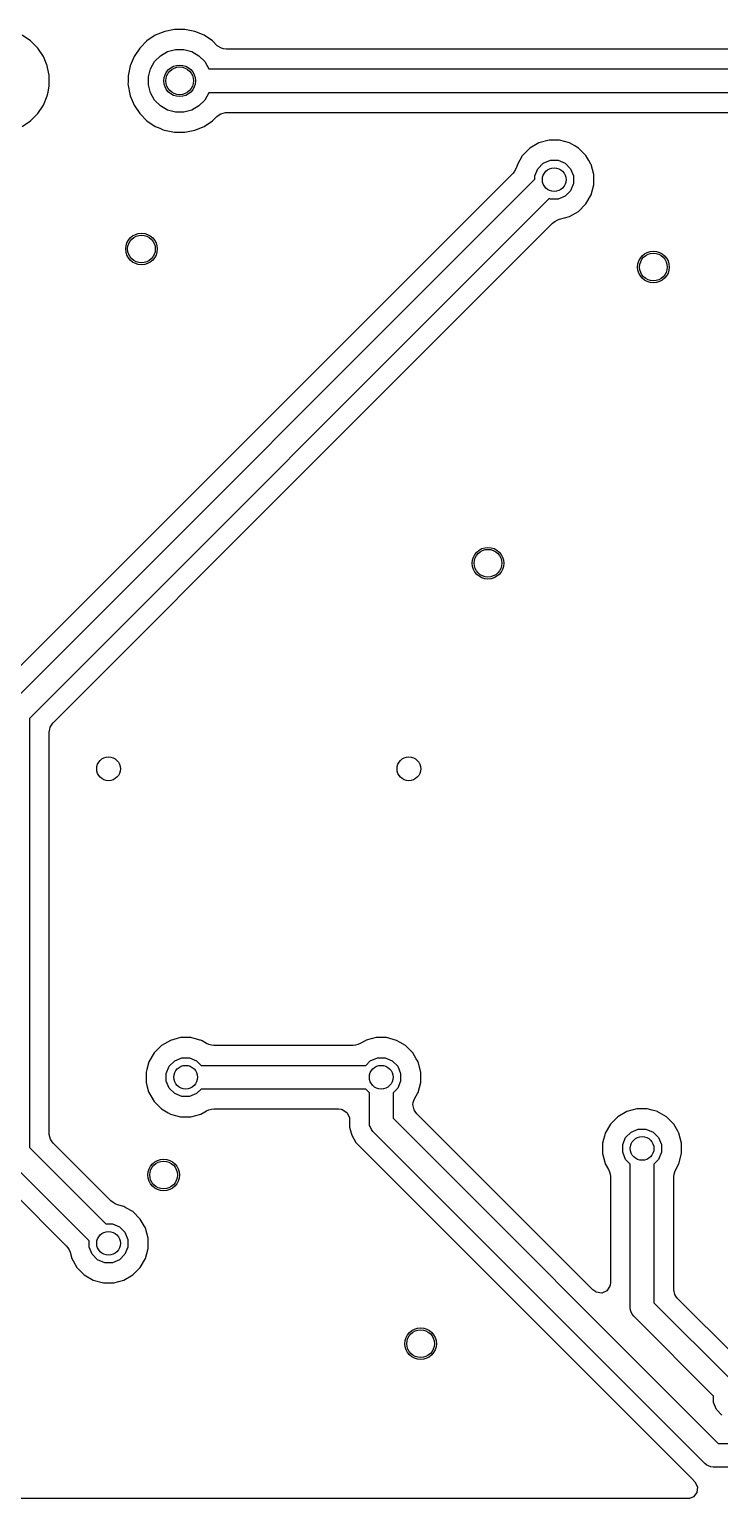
# Model space of a CAD drawing. Header units: inches. Extents: x 0.01 to 5.35, y 0.01 to 3.37.
# Drawn here: x 1.543 to 1.887, y 1.886 to 2.617 of the extents above; entities that cross this region are included whole.
import ezdxf

# ---------------------------------------------------------------- set-up
doc = ezdxf.new("R2010")
doc.units = ezdxf.units.IN
doc.header["$MEASUREMENT"] = 0
doc.layers.add('BLACK', color=250, linetype='CONTINUOUS')

msp = doc.modelspace()

# ---------------------------------------------------------------- linework, layer by layer
at = {"layer": 'BLACK', "linetype": 'CONTINUOUS'}
for p, q in [((1.54333, 2.61147), (1.53914, 2.61427)), ((1.5469, 2.6079), (1.54333, 2.61147)), ((1.54333, 2.61147), (1.54333, 2.61147)), ((1.54333, 2.61147), (1.54333, 2.61147)), ((1.60123, 2.61147), (1.59767, 2.6079)), ((1.60543, 2.61427), (1.60123, 2.61147)), ((1.60123, 2.61147), (1.60123, 2.61147)), ((1.60123, 2.61147), (1.60123, 2.61147)), ((1.61009, 2.6162), (1.60543, 2.61427)), ((1.60543, 2.61427), (1.60543, 2.61427)), ((1.61504, 2.61719), (1.61009, 2.6162)), ((1.61009, 2.6162), (1.61009, 2.6162)), ((1.61009, 2.6162), (1.61009, 2.6162)), ((1.62008, 2.61719), (1.61504, 2.61719)), ((1.61504, 2.61719), (1.61504, 2.61719)), ((1.61504, 2.61719), (1.61504, 2.61719)), ((1.62503, 2.6162), (1.62008, 2.61719)), ((1.62008, 2.61719), (1.62008, 2.61719)), ((1.62008, 2.61719), (1.62008, 2.61719)), ((1.62969, 2.61427), (1.62503, 2.6162)), ((1.62503, 2.6162), (1.62503, 2.6162)), ((1.62503, 2.6162), (1.62503, 2.6162)), ((1.63388, 2.61147), (1.62969, 2.61427)), ((1.62969, 2.61427), (1.62969, 2.61427)), ((1.62969, 2.61427), (1.62969, 2.61427)), ((1.63629, 2.60906), (1.63388, 2.61147)), ((1.5497, 2.60371), (1.5469, 2.6079)), ((1.5469, 2.6079), (1.5469, 2.6079)), ((1.5469, 2.6079), (1.5469, 2.6079)), ((1.59767, 2.6079), (1.59486, 2.60371)), ((1.59767, 2.6079), (1.59767, 2.6079)), ((1.59767, 2.6079), (1.59767, 2.6079)), ((1.60507, 2.60116), (1.60797, 2.60407)), ((1.60797, 2.60407), (1.61153, 2.60612)), ((1.61153, 2.60612), (1.6155, 2.60719)), ((1.6155, 2.60719), (1.61961, 2.60719)), ((1.61961, 2.60719), (1.62359, 2.60612)), ((1.62359, 2.60612), (1.62715, 2.60407)), ((1.62715, 2.60407), (1.63005, 2.60116)), ((1.63836, 2.60783), (1.63629, 2.60906)), ((1.63936, 2.60754), (1.63836, 2.60783)), ((1.64073, 2.60734), (1.63936, 2.60754)), ((1.98775, 2.60734), (1.64073, 2.60734)), ((1.55146, 2.59947), (1.5497, 2.60371)), ((1.5497, 2.60371), (1.5497, 2.60371)), ((1.5497, 2.60371), (1.5497, 2.60371)), ((1.5497, 2.60371), (1.5497, 2.60371)), ((1.55154, 2.59927), (1.55146, 2.59947)), ((1.55162, 2.59909), (1.55154, 2.59927)), ((1.55163, 2.59905), (1.55162, 2.59909)), ((1.55163, 2.59904), (1.55163, 2.59905)), ((1.55163, 2.59905), (1.55163, 2.59905)), ((1.55178, 2.59829), (1.55163, 2.59904)), ((1.55163, 2.59904), (1.55163, 2.59904)), ((1.55254, 2.59447), (1.55178, 2.59829)), ((1.59293, 2.59904), (1.59195, 2.5941)), ((1.59486, 2.60371), (1.59293, 2.59905)), ((1.59293, 2.59905), (1.59293, 2.59904)), ((1.59293, 2.59904), (1.59293, 2.59904)), ((1.59486, 2.60371), (1.59486, 2.60371)), ((1.60195, 2.59363), (1.60301, 2.5976)), ((1.60301, 2.5976), (1.60507, 2.60116)), ((1.63005, 2.60116), (1.63211, 2.5976)), ((1.63211, 2.5976), (1.63214, 2.59748)), ((1.63214, 2.59748), (1.98567, 2.59748)), ((1.55262, 2.5941), (1.55254, 2.59447)), ((1.55262, 2.59009), (1.55262, 2.5941)), ((1.55262, 2.58905), (1.55262, 2.59009)), ((1.59195, 2.5908), (1.59174, 2.59009)), ((1.59174, 2.59009), (1.59293, 2.58411)), ((1.59195, 2.5941), (1.59195, 2.5908)), ((1.60195, 2.58952), (1.60195, 2.59363)), ((1.60301, 2.58555), (1.60195, 2.58952)), ((1.5497, 2.57944), (1.55163, 2.5841)), ((1.55163, 2.5841), (1.55199, 2.58591)), ((1.55199, 2.58591), (1.55262, 2.58905)), ((1.59293, 2.58411), (1.59293, 2.58411)), ((1.59293, 2.58411), (1.59293, 2.5841)), ((1.59293, 2.5841), (1.59486, 2.57944)), ((1.60507, 2.58199), (1.60301, 2.58555)), ((1.63211, 2.58555), (1.63005, 2.58199)), ((1.63214, 2.58567), (1.63211, 2.58555)), ((1.98322, 2.58567), (1.63214, 2.58567)), ((1.54333, 2.57168), (1.5469, 2.57525)), ((1.5469, 2.57525), (1.5497, 2.57944)), ((1.59486, 2.57944), (1.59486, 2.57944)), ((1.59486, 2.57944), (1.59767, 2.57525)), ((1.59767, 2.57525), (1.59767, 2.57525)), ((1.59767, 2.57525), (1.59767, 2.57525)), ((1.59767, 2.57525), (1.60123, 2.57168)), ((1.60797, 2.57908), (1.60507, 2.58199)), ((1.61153, 2.57703), (1.60797, 2.57908)), ((1.6155, 2.57596), (1.61153, 2.57703)), ((1.61961, 2.57596), (1.6155, 2.57596)), ((1.62359, 2.57703), (1.61961, 2.57596)), ((1.62715, 2.57908), (1.62359, 2.57703)), ((1.63005, 2.58199), (1.62715, 2.57908)), ((1.6372, 2.57471), (1.6381, 2.57521)), ((1.6381, 2.57521), (1.64044, 2.57581)), ((1.64044, 2.57581), (1.97641, 2.57581)), ((1.53914, 2.56888), (1.54333, 2.57168)), ((1.60123, 2.57168), (1.60123, 2.57168)), ((1.60123, 2.57168), (1.60123, 2.57168)), ((1.60123, 2.57168), (1.60543, 2.56888)), ((1.60543, 2.56888), (1.60543, 2.56888)), ((1.60543, 2.56888), (1.60627, 2.56853)), ((1.60627, 2.56853), (1.60627, 2.56853)), ((1.60627, 2.56853), (1.60761, 2.56798)), ((1.60761, 2.56798), (1.60906, 2.56738)), ((1.62503, 2.56695), (1.62969, 2.56888)), ((1.62969, 2.56888), (1.63388, 2.57168)), ((1.63388, 2.57168), (1.63608, 2.57388)), ((1.63608, 2.57388), (1.6372, 2.57471)), ((1.60906, 2.56738), (1.60987, 2.56704)), ((1.60987, 2.56704), (1.61004, 2.56696)), ((1.61004, 2.56696), (1.61504, 2.56596)), ((1.61504, 2.56596), (1.62008, 2.56596)), ((1.62008, 2.56596), (1.62341, 2.56663)), ((1.62008, 2.56596), (1.62008, 2.56596)), ((1.62341, 2.56663), (1.62503, 2.56695)), ((1.79651, 2.56072), (1.79202, 2.55813)), ((1.80152, 2.56207), (1.79651, 2.56072)), ((1.79651, 2.56072), (1.79651, 2.56072)), ((1.80671, 2.56207), (1.80152, 2.56207)), ((1.80922, 2.5614), (1.80671, 2.56207)), ((1.80671, 2.56207), (1.80671, 2.56207)), ((1.81172, 2.56072), (1.80922, 2.5614)), ((1.81397, 2.55943), (1.81172, 2.56072)), ((1.78819, 2.55419), (1.78575, 2.54997)), ((1.78835, 2.55446), (1.78819, 2.55419)), ((1.79202, 2.55813), (1.78835, 2.55446)), ((1.78835, 2.55446), (1.78835, 2.55446)), ((1.78835, 2.55446), (1.78835, 2.55446)), ((1.78835, 2.55446), (1.78835, 2.55446)), ((1.79202, 2.55813), (1.79202, 2.55813)), ((1.79202, 2.55813), (1.79202, 2.55813)), ((1.81621, 2.55813), (1.81397, 2.55943)), ((1.81988, 2.55446), (1.81621, 2.55813)), ((1.82134, 2.55194), (1.81988, 2.55446)), ((1.78359, 2.54565), (1.52423, 2.2863)), ((1.78436, 2.54666), (1.78359, 2.54565)), ((1.78498, 2.54774), (1.78436, 2.54666)), ((1.78547, 2.54891), (1.78498, 2.54774)), ((1.78559, 2.54935), (1.78547, 2.54891)), ((1.78575, 2.54997), (1.78559, 2.54935)), ((1.78559, 2.54935), (1.78559, 2.54935)), ((1.79446, 2.54428), (1.79593, 2.54783)), ((1.79593, 2.54783), (1.79865, 2.55055)), ((1.79865, 2.55055), (1.8022, 2.55202)), ((1.8022, 2.55202), (1.80604, 2.55202)), ((1.80604, 2.55202), (1.80958, 2.55055)), ((1.80958, 2.55055), (1.8123, 2.54783)), ((1.8123, 2.54783), (1.81377, 2.54428)), ((1.82239, 2.55013), (1.82134, 2.55194)), ((1.82248, 2.54997), (1.82239, 2.55013)), ((1.82382, 2.54496), (1.82248, 2.54997)), ((1.53267, 2.28079), (1.79446, 2.54258)), ((1.79446, 2.54258), (1.79446, 2.54428)), ((1.81377, 2.54044), (1.8123, 2.53689)), ((1.81377, 2.54428), (1.81377, 2.54044)), ((1.82248, 2.53476), (1.82382, 2.53977)), ((1.82382, 2.53977), (1.82382, 2.54496)), ((1.80156, 2.53297), (1.54276, 2.27417)), ((1.8022, 2.53271), (1.80156, 2.53297)), ((1.80604, 2.53271), (1.8022, 2.53271)), ((1.80958, 2.53418), (1.80604, 2.53271)), ((1.8123, 2.53689), (1.80958, 2.53418)), ((1.81988, 2.53026), (1.82248, 2.53476)), ((1.80671, 2.52266), (1.81172, 2.524)), ((1.81172, 2.524), (1.81621, 2.52659)), ((1.81621, 2.52659), (1.81988, 2.53026)), ((1.67871, 2.39617), (1.80329, 2.52076)), ((1.80329, 2.52076), (1.80441, 2.52159)), ((1.80441, 2.52159), (1.80551, 2.52219)), ((1.80551, 2.52219), (1.80658, 2.52262)), ((1.80658, 2.52262), (1.80671, 2.52266)), ((1.80671, 2.52266), (1.80671, 2.52266)), ((1.55434, 2.2718), (1.67871, 2.39617)), ((1.54276, 2.27417), (1.54276, 2.06056)), ((1.55262, 2.26736), (1.55282, 2.26873)), ((1.55282, 2.26873), (1.55283, 2.26878)), ((1.55283, 2.26878), (1.55311, 2.26973)), ((1.55311, 2.26973), (1.55434, 2.2718)), ((1.55262, 2.06708), (1.55262, 2.26736)), ((1.61795, 2.11522), (1.61294, 2.11387)), ((1.62314, 2.11522), (1.61795, 2.11522)), ((1.62715, 2.11414), (1.62314, 2.11522)), ((1.62314, 2.11522), (1.62314, 2.11522)), ((1.62753, 2.11404), (1.62715, 2.11414)), ((1.62785, 2.114), (1.62753, 2.11404)), ((1.62845, 2.11375), (1.62785, 2.114)), ((1.71536, 2.11522), (1.71042, 2.11389)), ((1.72055, 2.11522), (1.71536, 2.11522)), ((1.71536, 2.11522), (1.71536, 2.11522)), ((1.7223, 2.11475), (1.72055, 2.11522)), ((1.72055, 2.11522), (1.72055, 2.11522)), ((1.72556, 2.11387), (1.7223, 2.11475)), ((1.7223, 2.11475), (1.7223, 2.11475)), ((1.60478, 2.10761), (1.60218, 2.10312)), ((1.60844, 2.11128), (1.60478, 2.10761)), ((1.60478, 2.10761), (1.60478, 2.10761)), ((1.60478, 2.10761), (1.60478, 2.10761)), ((1.61294, 2.11387), (1.60844, 2.11128)), ((1.60844, 2.11128), (1.60844, 2.11128)), ((1.60844, 2.11128), (1.60844, 2.11128)), ((1.62871, 2.11355), (1.62845, 2.11375)), ((1.63095, 2.11225), (1.62871, 2.11355)), ((1.63213, 2.11177), (1.63095, 2.11225)), ((1.63333, 2.11145), (1.63213, 2.11177)), ((1.63459, 2.11128), (1.63333, 2.11145)), ((1.7039, 2.11128), (1.63459, 2.11128)), ((1.70517, 2.11145), (1.7039, 2.11128)), ((1.70637, 2.11177), (1.70517, 2.11145)), ((1.70754, 2.11225), (1.70637, 2.11177)), ((1.71035, 2.11388), (1.70754, 2.11225)), ((1.71042, 2.11389), (1.71035, 2.11388)), ((1.72746, 2.11278), (1.72556, 2.11387)), ((1.72556, 2.11387), (1.72556, 2.11387)), ((1.73005, 2.11128), (1.72746, 2.11278)), ((1.72746, 2.11278), (1.72746, 2.11278)), ((1.72746, 2.11278), (1.72746, 2.11278)), ((1.73372, 2.10761), (1.73005, 2.11128)), ((1.73542, 2.10466), (1.73372, 2.10761)), ((1.60119, 2.09943), (1.60084, 2.09811)), ((1.60218, 2.10312), (1.60119, 2.09943)), ((1.60218, 2.10312), (1.60218, 2.10312)), ((1.61089, 2.09743), (1.61236, 2.10098)), ((1.61236, 2.10098), (1.61508, 2.1037)), ((1.61508, 2.1037), (1.61862, 2.10517)), ((1.61862, 2.10517), (1.62246, 2.10517)), ((1.62246, 2.10517), (1.62601, 2.1037)), ((1.62601, 2.1037), (1.62829, 2.10142)), ((1.62829, 2.10142), (1.71021, 2.10142)), ((1.71021, 2.10142), (1.71248, 2.1037)), ((1.71248, 2.1037), (1.71603, 2.10517)), ((1.71603, 2.10517), (1.71987, 2.10517)), ((1.71987, 2.10517), (1.72342, 2.1037)), ((1.72342, 2.1037), (1.72614, 2.10098)), ((1.72614, 2.10098), (1.72761, 2.09743)), ((1.73631, 2.10312), (1.73542, 2.10466)), ((1.73766, 2.09811), (1.73631, 2.10312)), ((1.73631, 2.10312), (1.73631, 2.10312)), ((1.60084, 2.09811), (1.60084, 2.09292)), ((1.60084, 2.09292), (1.60126, 2.09135)), ((1.61089, 2.09359), (1.61089, 2.09743)), ((1.61236, 2.09004), (1.61089, 2.09359)), ((1.72761, 2.09359), (1.72614, 2.09004)), ((1.72761, 2.09743), (1.72761, 2.09359)), ((1.73631, 2.08791), (1.73766, 2.09292)), ((1.73766, 2.09292), (1.73766, 2.09811)), ((1.60126, 2.09135), (1.60126, 2.09135)), ((1.60126, 2.09135), (1.60126, 2.09135)), ((1.60126, 2.09135), (1.60211, 2.08817)), ((1.60211, 2.08817), (1.60218, 2.08791)), ((1.60218, 2.08791), (1.60311, 2.08629)), ((1.60311, 2.08629), (1.60311, 2.08629)), ((1.60311, 2.08629), (1.60478, 2.08341)), ((1.61508, 2.08733), (1.61236, 2.09004)), ((1.61862, 2.08586), (1.61508, 2.08733)), ((1.62246, 2.08586), (1.61862, 2.08586)), ((1.62601, 2.08733), (1.62246, 2.08586)), ((1.62829, 2.08961), (1.62601, 2.08733)), ((1.71021, 2.08961), (1.62829, 2.08961)), ((1.71205, 2.08777), (1.71021, 2.08961)), ((1.71205, 2.07271), (1.71205, 2.08777)), ((1.72614, 2.09004), (1.72386, 2.08777)), ((1.72386, 2.08777), (1.72386, 2.07515)), ((1.73421, 2.08392), (1.7347, 2.0851)), ((1.7347, 2.0851), (1.73604, 2.08743)), ((1.73604, 2.08743), (1.73631, 2.08791)), ((1.60478, 2.08341), (1.60844, 2.07974)), ((1.60844, 2.07974), (1.6118, 2.07781)), ((1.6118, 2.07781), (1.61294, 2.07715)), ((1.62815, 2.07715), (1.63014, 2.0783)), ((1.63014, 2.0783), (1.63095, 2.07877)), ((1.63095, 2.07877), (1.63213, 2.07926)), ((1.63213, 2.07926), (1.63333, 2.07958)), ((1.63333, 2.07958), (1.63459, 2.07974)), ((1.63459, 2.07974), (1.6966, 2.07974)), ((1.6966, 2.07974), (1.69798, 2.07955)), ((1.69798, 2.07955), (1.69857, 2.07937)), ((1.69857, 2.07937), (1.70088, 2.07789)), ((1.70088, 2.07789), (1.70093, 2.07783)), ((1.70093, 2.07783), (1.70201, 2.07567)), ((1.73377, 2.08195), (1.73392, 2.08287)), ((1.73436, 2.07926), (1.73377, 2.08195)), ((1.73392, 2.08287), (1.73407, 2.08341)), ((1.73407, 2.08341), (1.73421, 2.08392)), ((1.73481, 2.07842), (1.73436, 2.07926)), ((1.73565, 2.07731), (1.73481, 2.07842)), ((1.84027, 2.07842), (1.83578, 2.07583)), ((1.84528, 2.07976), (1.84027, 2.07842)), ((1.84027, 2.07842), (1.84027, 2.07842)), ((1.85047, 2.07976), (1.84528, 2.07976)), ((1.85297, 2.07909), (1.85047, 2.07976)), ((1.85047, 2.07976), (1.85047, 2.07976)), ((1.85548, 2.07842), (1.85297, 2.07909)), ((1.8559, 2.07818), (1.85548, 2.07842)), ((1.85654, 2.07781), (1.8559, 2.07818)), ((1.85997, 2.07583), (1.85654, 2.07781)), ((1.85654, 2.07781), (1.85654, 2.07781)), ((1.85654, 2.07781), (1.85654, 2.07781)), ((1.61294, 2.07715), (1.61294, 2.07715)), ((1.61294, 2.07715), (1.61795, 2.07581)), ((1.61795, 2.07581), (1.61795, 2.07581)), ((1.61795, 2.07581), (1.62314, 2.07581)), ((1.62314, 2.07581), (1.62815, 2.07715)), ((1.62314, 2.07581), (1.62314, 2.07581)), ((1.70201, 2.07567), (1.70207, 2.07538)), ((1.70207, 2.07538), (1.70219, 2.07434)), ((1.70219, 2.07434), (1.70219, 2.07063)), ((1.70219, 2.07063), (1.70249, 2.06948)), ((1.71216, 2.07155), (1.71205, 2.07271)), ((1.71237, 2.07104), (1.71216, 2.07155)), ((1.71304, 2.06943), (1.71237, 2.07104)), ((1.72386, 2.07515), (1.88579, 1.91322)), ((1.82337, 1.98959), (1.73565, 2.07731)), ((1.83211, 2.07216), (1.82951, 2.06767)), ((1.83577, 2.07583), (1.83211, 2.07216)), ((1.83211, 2.07216), (1.83211, 2.07216)), ((1.83211, 2.07216), (1.83211, 2.07216)), ((1.83578, 2.07583), (1.83577, 2.07583)), ((1.83577, 2.07583), (1.83577, 2.07583)), ((1.86364, 2.07216), (1.85997, 2.07583)), ((1.86569, 2.06862), (1.86364, 2.07216)), ((1.55322, 2.06474), (1.55262, 2.06708)), ((1.55371, 2.06383), (1.55322, 2.06474)), ((1.55454, 2.06272), (1.55371, 2.06383)), ((1.70249, 2.06948), (1.70249, 2.06948)), ((1.70249, 2.06948), (1.70326, 2.06662)), ((1.70326, 2.06662), (1.70427, 2.06488)), ((1.70427, 2.06488), (1.70427, 2.06488)), ((1.70427, 2.06488), (1.70427, 2.06488)), ((1.70427, 2.06488), (1.70534, 2.06302)), ((1.70534, 2.06302), (1.70534, 2.06302)), ((1.70534, 2.06302), (1.78797, 1.98039)), ((1.71378, 2.06853), (1.71304, 2.06943)), ((1.87917, 1.90314), (1.71378, 2.06853)), ((1.82866, 2.06447), (1.82817, 2.06265)), ((1.82909, 2.0661), (1.82866, 2.06447)), ((1.82951, 2.06766), (1.82909, 2.0661)), ((1.82951, 2.06767), (1.82951, 2.06766)), ((1.82951, 2.06766), (1.82951, 2.06766)), ((1.82951, 2.06766), (1.82951, 2.06766)), ((1.83822, 2.06198), (1.83969, 2.06553)), ((1.83969, 2.06553), (1.84241, 2.06824)), ((1.84241, 2.06824), (1.84595, 2.06971)), ((1.84595, 2.06971), (1.84979, 2.06971)), ((1.84979, 2.06971), (1.85334, 2.06824)), ((1.85334, 2.06824), (1.85606, 2.06553)), ((1.85606, 2.06553), (1.85753, 2.06198)), ((1.86624, 2.06767), (1.86569, 2.06862)), ((1.86624, 2.06766), (1.86624, 2.06767)), ((1.86758, 2.06265), (1.86624, 2.06766)), ((1.54276, 2.06056), (1.58082, 2.02249)), ((1.58334, 2.03392), (1.55454, 2.06272)), ((1.82817, 2.06265), (1.82817, 2.06265)), ((1.82817, 2.06265), (1.82817, 2.05746)), ((1.82817, 2.05746), (1.8295, 2.05249)), ((1.83822, 2.05814), (1.83822, 2.06198)), ((1.83969, 2.05459), (1.83822, 2.05814)), ((1.85753, 2.05814), (1.85606, 2.05459)), ((1.85753, 2.06198), (1.85753, 2.05814)), ((1.86624, 2.05245), (1.86758, 2.05746)), ((1.86758, 2.05746), (1.86758, 2.06265)), ((1.52423, 2.04843), (1.54305, 2.02962)), ((1.57247, 2.01414), (1.53267, 2.05393)), ((1.8295, 2.05249), (1.82951, 2.05245)), ((1.82951, 2.05245), (1.82951, 2.05245)), ((1.82951, 2.05245), (1.83113, 2.04965)), ((1.83113, 2.04965), (1.83162, 2.04847)), ((1.83162, 2.04847), (1.83194, 2.04727)), ((1.84197, 2.05231), (1.83969, 2.05459)), ((1.84197, 1.98076), (1.84197, 2.05231)), ((1.85606, 2.05459), (1.85378, 2.05231)), ((1.85378, 2.05231), (1.85378, 1.9832)), ((1.86381, 2.04727), (1.86413, 2.04847)), ((1.86413, 2.04847), (1.86462, 2.04965)), ((1.86462, 2.04965), (1.86624, 2.05245)), ((1.86624, 2.05245), (1.86624, 2.05245)), ((1.86624, 2.05245), (1.86624, 2.05245)), ((1.83194, 2.04727), (1.83211, 2.04601)), ((1.83211, 2.04601), (1.83211, 1.99334)), ((1.86364, 2.04601), (1.86381, 2.04727)), ((1.86364, 1.98972), (1.86364, 2.04601)), ((1.58435, 2.03314), (1.58334, 2.03392)), ((1.54305, 2.02962), (1.55222, 2.02044)), ((1.58543, 2.03252), (1.58435, 2.03314)), ((1.5866, 2.03203), (1.58543, 2.03252)), ((1.58973, 2.0312), (1.5866, 2.03203)), ((1.59082, 2.03057), (1.58973, 2.0312)), ((1.59422, 2.0286), (1.59082, 2.03057)), ((1.59789, 2.02493), (1.59422, 2.0286)), ((1.55222, 2.02044), (1.56104, 2.01162)), ((1.58082, 2.02249), (1.58405, 2.02249)), ((1.58405, 2.02249), (1.58759, 2.02102)), ((1.58759, 2.02102), (1.59031, 2.0183)), ((1.59984, 2.02156), (1.59789, 2.02493)), ((1.60046, 2.02049), (1.59984, 2.02156)), ((1.60049, 2.02044), (1.60046, 2.02049)), ((1.60183, 2.01543), (1.60049, 2.02044)), ((1.56104, 2.01162), (1.56182, 2.01061)), ((1.57247, 2.01091), (1.57247, 2.01414)), ((1.59031, 2.0183), (1.59178, 2.01475)), ((1.59178, 2.01475), (1.59178, 2.01091)), ((1.60183, 2.01024), (1.60183, 2.01543)), ((1.56182, 2.01061), (1.56244, 2.00953)), ((1.56244, 2.00953), (1.56293, 2.00836)), ((1.56293, 2.00836), (1.56376, 2.00523)), ((1.56376, 2.00523), (1.56376, 2.00523)), ((1.56376, 2.00523), (1.56443, 2.00408)), ((1.57394, 2.00737), (1.57247, 2.01091)), ((1.57666, 2.00465), (1.57394, 2.00737)), ((1.58021, 2.00318), (1.57666, 2.00465)), ((1.58759, 2.00465), (1.58405, 2.00318)), ((1.59031, 2.00737), (1.58759, 2.00465)), ((1.59178, 2.01091), (1.59031, 2.00737)), ((1.59789, 2.00074), (1.60049, 2.00523)), ((1.60049, 2.00523), (1.60183, 2.01024)), ((1.56443, 2.00408), (1.56636, 2.00074)), ((1.56636, 2.00074), (1.57003, 1.99707)), ((1.57003, 1.99707), (1.57452, 1.99447)), ((1.58405, 2.00318), (1.58021, 2.00318)), ((1.58973, 1.99447), (1.59422, 1.99707)), ((1.59422, 1.99707), (1.59789, 2.00074)), ((1.57452, 1.99447), (1.57953, 1.99313)), ((1.57953, 1.99313), (1.57953, 1.99313)), ((1.57953, 1.99313), (1.58472, 1.99313)), ((1.58472, 1.99313), (1.58973, 1.99447)), ((1.58472, 1.99313), (1.58472, 1.99313)), ((1.8248, 1.9886), (1.82337, 1.98959)), ((1.83178, 1.99154), (1.8303, 1.98922)), ((1.83191, 1.99196), (1.83178, 1.99154)), ((1.83211, 1.99334), (1.83191, 1.99196)), ((1.86424, 1.98738), (1.86364, 1.98972)), ((1.82507, 1.98847), (1.8248, 1.9886)), ((1.82779, 1.98808), (1.82507, 1.98847)), ((1.8303, 1.98922), (1.82779, 1.98808)), ((1.85378, 1.9832), (1.89185, 1.94513)), ((1.86474, 1.98647), (1.86424, 1.98738)), ((1.86557, 1.98536), (1.86474, 1.98647)), ((1.89436, 1.95656), (1.86557, 1.98536)), ((1.78797, 1.98039), (1.87052, 1.89784)), ((1.84208, 1.9796), (1.84197, 1.98076)), ((1.84229, 1.9791), (1.84208, 1.9796)), ((1.84296, 1.97747), (1.84229, 1.9791)), ((1.8437, 1.97658), (1.84296, 1.97747)), ((1.8835, 1.93678), (1.8437, 1.97658)), ((1.8835, 1.93356), (1.8835, 1.93678)), ((1.88497, 1.93001), (1.8835, 1.93356)), ((1.88768, 1.9273), (1.88497, 1.93001)), ((1.88579, 1.91322), (1.91185, 1.91322)), ((1.88006, 1.9024), (1.87917, 1.90314)), ((1.88091, 1.90205), (1.88006, 1.9024)), ((1.88219, 1.90152), (1.88091, 1.90205)), ((1.87052, 1.89784), (1.87052, 1.89784)), ((1.87052, 1.89784), (1.87251, 1.89585)), ((1.87251, 1.89585), (1.87259, 1.8957)), ((1.87259, 1.8957), (1.87259, 1.89571)), ((1.87259, 1.89571), (1.87422, 1.894)), ((1.88335, 1.90141), (1.88219, 1.90152)), ((1.91185, 1.90141), (1.88335, 1.90141)), ((1.87522, 1.88882), (1.87352, 1.88666)), ((1.87422, 1.894), (1.87548, 1.89156)), ((1.87548, 1.89156), (1.87522, 1.88882)), ((1.87058, 1.88572), (1.33855, 1.88572)), ((1.87139, 1.88579), (1.87058, 1.88572)), ((1.87143, 1.8858), (1.87139, 1.88579)), ((1.87148, 1.88581), (1.87143, 1.8858)), ((1.8735, 1.88664), (1.87148, 1.88581)), ((1.87352, 1.88666), (1.8735, 1.88664)), ((1.87352, 1.88666), (1.87352, 1.88666))]:
    msp.add_line(p, q, dxfattribs=at)
at = {"layer": 'BLACK'}
for centre, radius in [((1.61756, 2.59157), 0.00787), ((1.80412, 2.54236), 0.00591), ((1.59854, 2.50786), 0.00787), ((1.85354, 2.49886), 0.00787), ((1.7711, 2.35142), 0.00787), ((1.58213, 2.24906), 0.00591), ((1.73173, 2.24906), 0.00591), ((1.62054, 2.09551), 0.00591), ((1.71795, 2.09551), 0.00591), ((1.84787, 2.06006), 0.00591), ((1.60954, 2.04686), 0.00787), ((1.58213, 2.01283), 0.00591), ((1.73754, 1.96286), 0.00787)]:
    msp.add_circle(centre, radius, dxfattribs=at)
at = {"layer": 'WHITE'}
for centre, radius in [((1.61756, 2.59157), 0.00689), ((1.80412, 2.54236), 0.00591), ((1.59854, 2.50786), 0.00689), ((1.85354, 2.49886), 0.00689), ((1.7711, 2.35142), 0.00689), ((1.58213, 2.24906), 0.00591), ((1.73173, 2.24906), 0.00591), ((1.62054, 2.09551), 0.00591), ((1.71795, 2.09551), 0.00591), ((1.84787, 2.06006), 0.00591), ((1.60954, 2.04686), 0.00689), ((1.58213, 2.01283), 0.00591), ((1.73754, 1.96286), 0.00689)]:
    msp.add_circle(centre, radius, dxfattribs=at)

doc.saveas('drawing.dxf')
